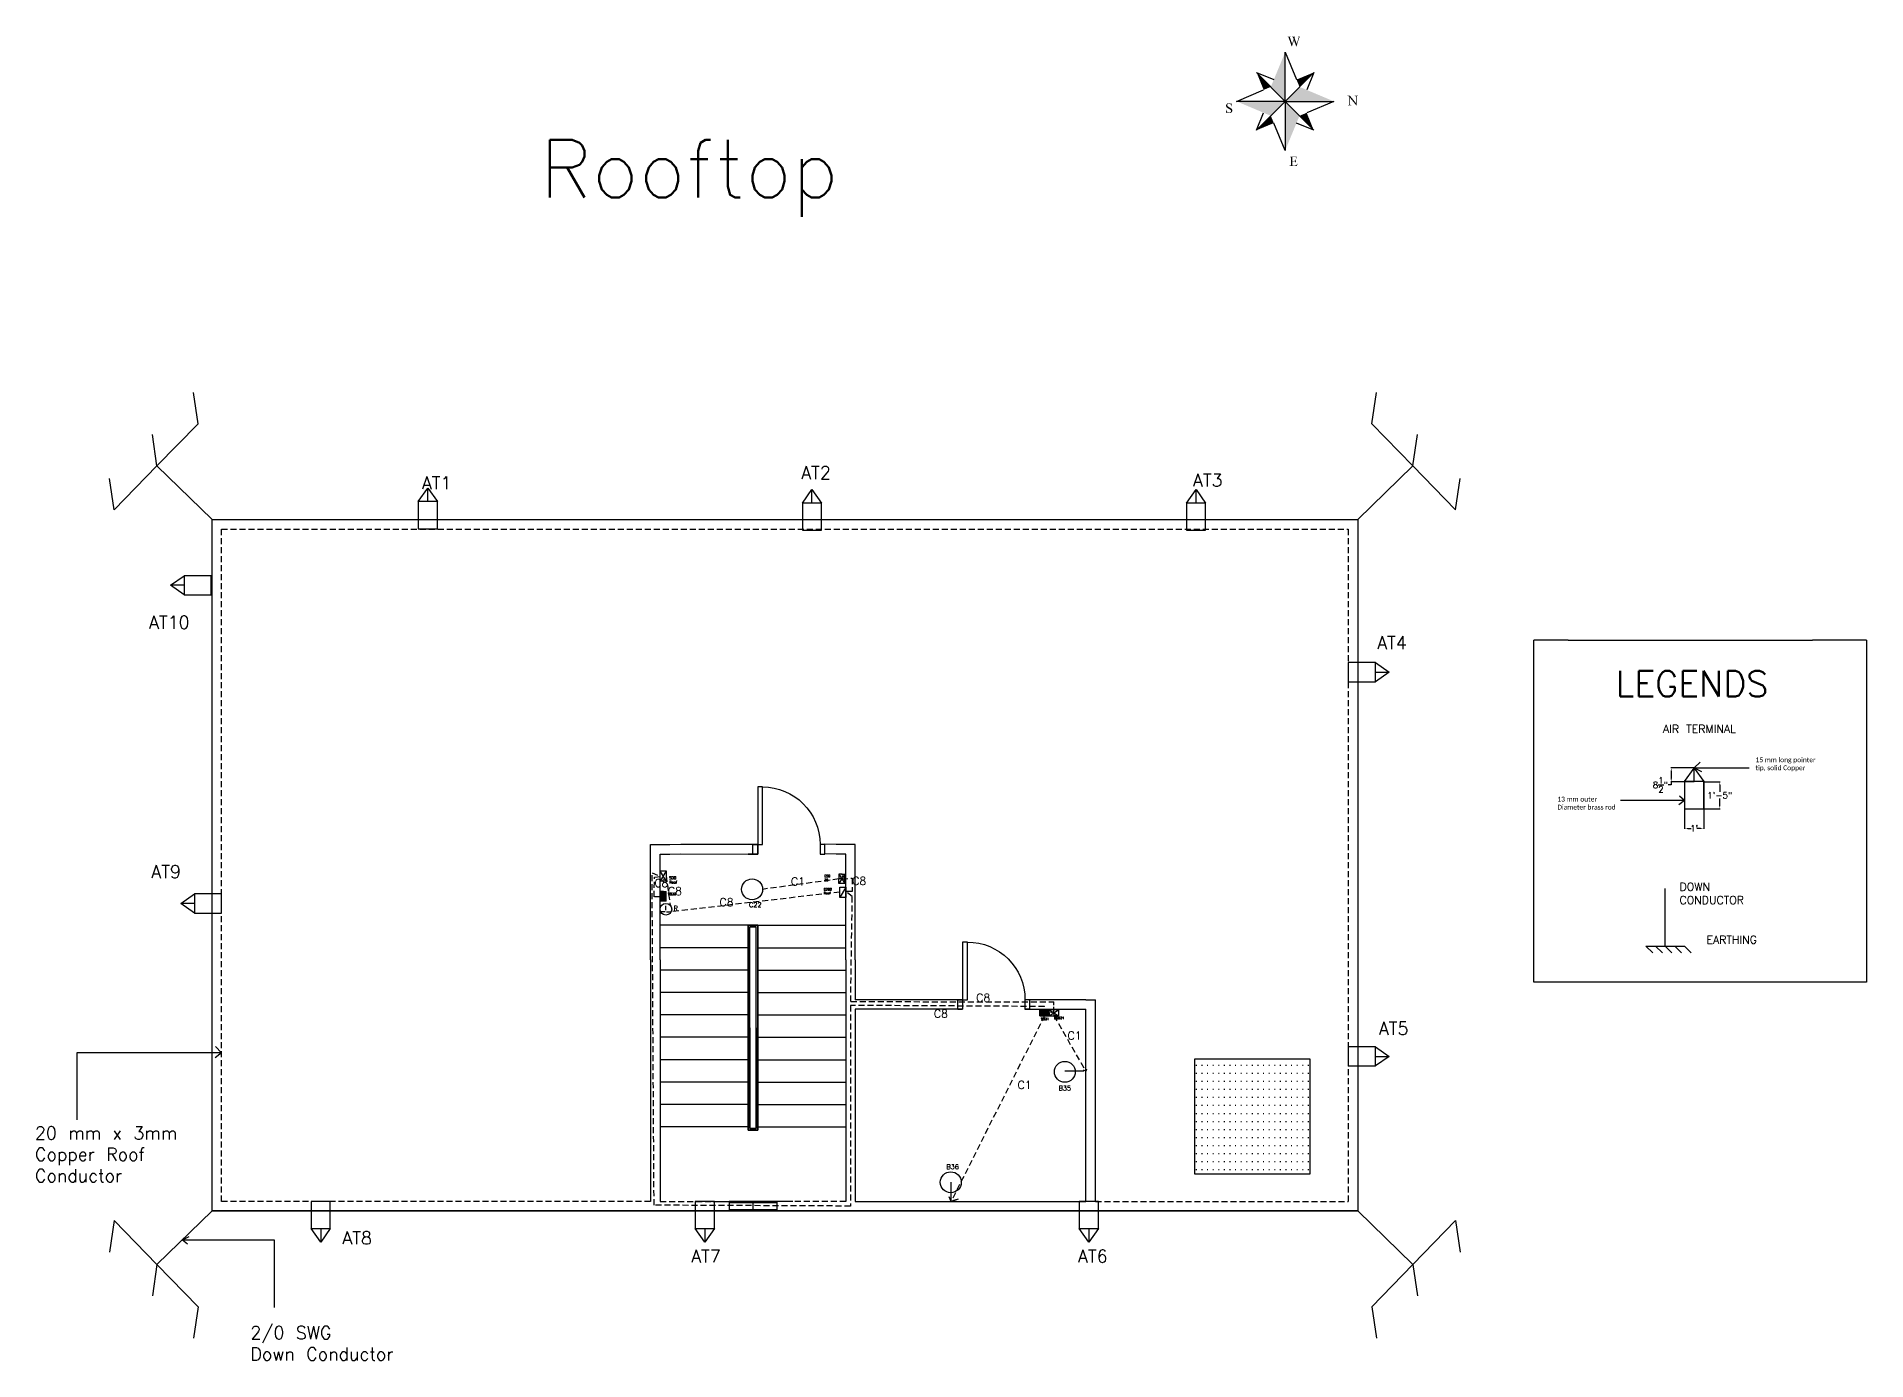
# Model space of a CAD drawing. Header units: inches. Extents: x -267 to 2407, y -89 to 738.
# Drawn here: x 1264 to 2407, y -89 to 738 of the extents above; entities that cross this region are included whole.
import ezdxf

# ---------------------------------------------------------------- set-up
doc = ezdxf.new("R2010")
doc.units = ezdxf.units.IN
doc.header["$LTSCALE"] = 15
doc.header["$MEASUREMENT"] = 0
doc.linetypes.add('HIDDEN', pattern=[0.375, 0.25, -0.125])
for name, color, linetype in [('Balcony', 8, 'Continuous'), ('block', 130, 'Continuous'), ('Ceco.NET 28', 7, 'Continuous'), ('Conduit', 5, 'HIDDEN'), ('conduit text', 5, 'HIDDEN'), ('door', 6, 'Continuous'), ('Emergency text', 30, 'Continuous'), ('Emergency-Conduit', 1, 'HIDDEN'), ('Fixture Texts', 251, 'Continuous'), ('Fixtures', 252, 'Continuous'), ('stairs', 7, 'Continuous'), ('Window', 20, 'Continuous')]:
    doc.layers.add(name, color=color, linetype=linetype)
doc.layers.get('block').off()
doc.styles.get("Standard").update_dxf_attribs({"font": 'txt.shx', "bigfont": '@extfont2.shx'})
doc.dimstyles.get("Standard").update_dxf_attribs({"dimtxt": 4, "dimasz": 2, "dimexe": 0.18, "dimexo": 0.0625, "dimgap": 0.09, "dimtad": 0, "dimtih": 1, "dimtoh": 1, "dimzin": 0, "dimdsep": 46, "dimlunit": 4, "dimtxsty": 'Standard', "dimcen": 0.09, "dimadec": 0, "dimazin": 0, "dimtfac": 1, "dimtofl": 0, "dimtmove": 0, "dimatfit": 3, "dimfxl": 1, "dimtolj": 1, "dimtzin": 0, "dimarcsym": 0})

# ---------------------------------------------------------------- blocks, each defined once
blk = doc.blocks.new('window4')
at = {"layer": 'Window'}
for p, q in [((-3, 30), (-3, 0)), ((3, 30), (-3, 30)), ((-2, 30), (-2, 0)), ((2, 0), (2, 30)), ((3, 0), (3, 30)), ((-2, 15), (2, 15)), ((-3, 0), (3, 0))]:
    blk.add_line(p, q, dxfattribs=at)
blk = doc.blocks.new('door 1')
at = {"layer": 'door'}
for p, q in [((36, 6), (36, 42)), ((36, 42), (39, 42)), ((39, 42), (39, 0)), ((-3, 0), (-3, 6)), ((-3, 6), (0, 6)), ((0, 0), (-3, 0)), ((0, 6), (0, 0)), ((42, 6), (36, 6)), ((39, 0), (42, 0)), ((42, 0), (42, 6))]:
    blk.add_line(p, q, dxfattribs=at)
blk.add_arc((36, 6), 36, 90, 180, dxfattribs=at)
blk = doc.blocks.new('Energy Bulb')
blk.add_line((-11.9, 0), (0, 0))
blk.add_circle((0, 0.3), 6.54)
blk = doc.blocks.new('SDB')
h = blk.add_hatch()
h.set_pattern_fill('ANSI31', color=256, scale=9, style=0)
h.set_pattern_definition([(45, (175.4593, -47.7805), (-0.795495, 0.795495), [])])
h.paths.add_polyline_path([(0, 0), (26, 0), (26, 8), (26, 15.9), (13, 15.9), (0, 15.9), (0, 7.9)])
for p, q in [((0, 7.9), (0, 15.9)), ((0, 15.9), (13, 15.9)), ((0, 0), (0, 7.9)), ((0, 0), (26, 0)), ((26, 15.9), (13, 15.9)), ((26, 8), (26, 15.9)), ((26, 8), (26, 0))]:
    blk.add_line(p, q)
for p in [(20.5, 5.7), (26, 8), (26, 8), (26, 8)]:
    blk.add_point(p)
blk = doc.blocks.new('DB')
for p, q in [((0, 7), (12, 7)), ((0, 0), (0, 7)), ((0, 7), (12, 0)), ((12, 7), (0, 0)), ((12, 0), (0, 0)), ((12, 7), (12, 0))]:
    blk.add_line(p, q)
blk = doc.blocks.new('ESB')
for p, q in [((0, 2.9), (-1.8, 2.9)), ((-1.8, 2.9), (-1.8, 0)), ((0, 2.9), (1.8, 2.9)), ((1.8, -2.9), (1.8, 2.9)), ((-1.8, -2.9), (-1.8, 0)), ((0, -2.9), (-1.8, -2.9)), ((1.8, -2.9), (0, -2.9))]:
    blk.add_line(p, q)
for p in [(0, 2.9), (0, 2.9), (0, 2.9), (0.5, 1.7)]:
    blk.add_point(p)
at = {"layer": 'Fixtures'}
for p, q in [((-1.8, 2.9), (1.8, -2.9)), ((1.8, 2.9), (-1.8, -2.9)), ((0, 0), (-1.8, 0)), ((0, 0), (1.8, 0))]:
    blk.add_line(p, q, dxfattribs=at)
blk = doc.blocks.new('ESDB.Updated')
for p, q in [((0, -13), (0, 0)), ((0, 0), (7.6, 0)), ((7.6, 0), (0, -13)), ((7.6, 0), (7.6, -13)), ((7.6, -13), (0, -13))]:
    blk.add_line(p, q)
blk = doc.blocks.new('air terminal')
at = {"layer": 'Fixtures'}
for p, q in [((-6, 17), (0, 25.5)), ((0, 17), (0, 25.5)), ((0, 25.5), (0, 25.5)), ((0, 25.5), (6, 17)), ((-6, 17), (-6, 0)), ((6, 17), (-6, 17)), ((6, 0), (6, 17)), ((-6, 0), (6, 0))]:
    blk.add_line(p, q, dxfattribs=at)
blk = doc.blocks.new('RISER')
at = {"layer": 'Fixtures'}
for p, q in [((0, 0), (0, 11)), ((-1.9, -4), (-11.5, -4)), ((1.6, -4), (11.7, -4))]:
    blk.add_line(p, q, dxfattribs=at)
blk.add_circle((0.2, 2.4), 14.5, dxfattribs=at)
blk = doc.blocks.new('*D47')
at = {"color": 0, "lineweight": -2}
for p, q in [((2305.3, 272.2), (2315.5, 272.2)), ((2315.3, 270.2), (2315.3, 265.8)), ((2305.3, 255.2), (2315.5, 255.2)), ((2315.3, 257.2), (2315.3, 261.7))]:
    blk.add_line(p, q, dxfattribs=at)
at = {"color": 0}
for points in [[(2315, 270.2), (2315.6, 270.2), (2315.3, 272.2)], [(2315, 257.2), (2315.6, 257.2), (2315.3, 255.2)]]:
    blk.add_solid(points, dxfattribs=at)
at = {"layer": 'Defpoints', "color": 0}
for p in [(2305.3, 272.2), (2305.3, 255.2), (2315.3, 255.2)]:
    blk.add_point(p, dxfattribs=at)
at = {"color": 0, "insert": (2315.3, 263.7), "char_height": 4, "attachment_point": 5}
blk.add_mtext('\\A1;1\'-5"', dxfattribs=at)
blk = doc.blocks.new('*D48')
at = {"color": 0, "lineweight": -2}
for p, q in [((2299.2, 280.8), (2284.8, 280.8)), ((2285, 278.8), (2285, 274.2)), ((2285, 270.2), (2283, 270.2)), ((2299.2, 272.2), (2284.8, 272.2)), ((2285, 272.2), (2285, 270.2))]:
    blk.add_line(p, q, dxfattribs=at)
at = {"color": 0}
for points in [[(2284.6, 278.8), (2285.3, 278.8), (2285, 280.8)], [(2284.6, 274.2), (2285.3, 274.2), (2285, 272.2)]]:
    blk.add_solid(points, dxfattribs=at)
at = {"layer": 'Defpoints', "color": 0}
for p in [(2299.3, 280.8), (2285, 272.2), (2299.3, 272.2)]:
    blk.add_point(p, dxfattribs=at)
at = {"color": 0, "insert": (2278.2, 270.2), "char_height": 4, "attachment_point": 5}
blk.add_mtext('\\A1;8{\\H1.000000x;\\S1/2;}"', dxfattribs=at)
blk = doc.blocks.new('*D49')
at = {"color": 0, "lineweight": -2}
for p, q in [((2293.3, 255.2), (2293.3, 242.8)), ((2305.3, 255.2), (2305.3, 242.8)), ((2295.3, 243), (2297.5, 243)), ((2303.3, 243), (2301, 243))]:
    blk.add_line(p, q, dxfattribs=at)
at = {"color": 0}
for points in [[(2295.3, 243.3), (2295.3, 242.7), (2293.3, 243)], [(2303.3, 243.3), (2303.3, 242.7), (2305.3, 243)]]:
    blk.add_solid(points, dxfattribs=at)
at = {"layer": 'Defpoints', "color": 0}
for p in [(2293.3, 255.2), (2305.3, 255.2), (2305.3, 243)]:
    blk.add_point(p, dxfattribs=at)
at = {"color": 0, "insert": (2299.3, 243), "char_height": 4, "attachment_point": 5}
blk.add_mtext("\\A1;1'", dxfattribs=at)

msp = doc.modelspace()

# ---------------------------------------------------------------- hatches: boundary and pattern name
h = msp.add_hatch()
h.set_pattern_fill('ACAD_ISO07W100')
h.set_pattern_definition([(0, (0, 0), (0, 5), [0.5, -3])])
h.paths.add_polyline_path([(2059.252, 99.051), (1987.252, 99.051), (1987.252, 27.051), (2059.252, 27.051)])

# ---------------------------------------------------------------- linework, layer by layer
for p, q in [((1373.194, 4.007), (1373.194, 436.007)), ((1373.194, 436.007), (2089.194, 436.007)), ((2089.194, 436.007), (2089.194, 4.007)), ((2199.169, 146.988), (2199.169, 360.615)), ((2220.548, 360.615), (2199.169, 360.615)), ((2220.548, 360.615), (2373.331, 360.615)), ((2406.925, 360.615), (2373.331, 360.615)), ((2406.925, 360.615), (2406.925, 146.988)), ((2305.286, 272.241), (2305.286, 255.241)), ((1647.148, 227.011), (1647.148, 233.011)), ((1647.148, 233.011), (1653.148, 233.011)), ((1653.148, 233.011), (1659.148, 233.011)), ((1659.148, 233.011), (1666.161, 233.101)), ((1763.148, 233.011), (1756.135, 233.101)), ((1769.148, 233.011), (1763.148, 233.011)), ((1775.148, 233.011), (1769.148, 233.011)), ((1775.148, 227.011), (1775.148, 233.011)), ((1647.148, 167.011), (1647.148, 227.011)), ((1653.148, 167.011), (1653.148, 227.011)), ((1653.148, 227.011), (1659.148, 227.011)), ((1659.148, 227.011), (1666.148, 227.101)), ((1708.148, 227.011), (1714.148, 227.011)), ((1714.148, 227.011), (1708.148, 227.011)), ((1763.148, 227.011), (1756.148, 227.101)), ((1769.148, 227.011), (1763.148, 227.011)), ((1769.148, 167.011), (1769.148, 227.011)), ((1775.148, 167.011), (1775.148, 227.011)), ((2281.179, 169.505), (2281.179, 205.505)), ((1708.148, 182.509), (1653.148, 182.509)), ((1708.148, 182.509), (1708.148, 54.511)), ((1708.148, 118.511), (1708.148, 182.509)), ((1708.148, 182.509), (1714.148, 182.509)), ((1708.148, 182.509), (1708.148, 54.511)), ((1714.148, 182.509), (1708.148, 182.509)), ((1708.148, 54.511), (1708.148, 182.509)), ((1709.148, 181.509), (1713.148, 181.509)), ((1709.148, 118.511), (1709.148, 181.509)), ((1713.148, 181.509), (1709.148, 181.509)), ((1709.148, 55.511), (1709.148, 181.509)), ((1713.148, 55.511), (1713.148, 181.509)), ((1713.148, 118.511), (1713.148, 181.509)), ((1714.148, 182.509), (1714.148, 54.511)), ((1714.148, 54.511), (1714.148, 182.509)), ((1714.148, 182.509), (1714.148, 54.511)), ((1714.148, 118.511), (1714.148, 182.509)), ((1714.148, 182.509), (1769.148, 182.509)), ((1647.148, 161.011), (1647.148, 10.007)), ((1708.148, 168.509), (1653.148, 168.509)), ((1653.148, 161.011), (1653.148, 167.011)), ((1653.148, 161.011), (1653.148, 10.011)), ((1714.148, 168.509), (1769.148, 168.509)), ((1769.148, 161.011), (1769.148, 167.011)), ((1769.148, 161.011), (1769.148, 10.011)), ((1775.148, 161.011), (1775.148, 136.011)), ((2269.179, 169.505), (2293.179, 169.505)), ((2269.179, 169.505), (2273.444, 165.286)), ((2275.179, 169.505), (2279.444, 165.286)), ((2275.179, 169.505), (2279.444, 165.286)), ((2281.179, 169.505), (2285.444, 165.286)), ((2287.179, 169.505), (2291.444, 165.286)), ((2293.179, 169.505), (2297.444, 165.286)), ((1708.148, 154.509), (1653.148, 154.509)), ((1714.148, 154.509), (1769.148, 154.509)), ((1708.148, 140.509), (1653.148, 140.509)), ((1714.148, 140.509), (1769.148, 140.509)), ((2373.331, 146.988), (2199.169, 146.988)), ((2406.925, 146.988), (2373.331, 146.988)), ((1708.148, 126.509), (1653.148, 126.509)), ((1714.148, 126.509), (1769.148, 126.509)), ((1842.171, 136.011), (1775.148, 136.011)), ((1839.171, 130.011), (1775.148, 130.011)), ((1775.148, 130.011), (1775.148, 10.011)), ((1839.171, 130.013), (1839.171, 130.011)), ((1839.171, 130.011), (1842.171, 130.011)), ((1919.148, 136.011), (1881.171, 136.011)), ((1884.171, 130.013), (1881.171, 130.013)), ((1884.171, 130.013), (1884.171, 130.013)), ((1884.171, 130.013), (1919.148, 130.011)), ((1919.148, 136.011), (1925.148, 136.011)), ((1919.148, 10.011), (1919.148, 130.011)), ((1925.148, 130.011), (1925.148, 136.011)), ((1925.148, 10.011), (1925.148, 130.011)), ((1708.148, 118.511), (1708.148, 54.511)), ((1709.148, 118.511), (1709.148, 55.511)), ((1713.148, 118.511), (1713.148, 55.511)), ((1714.148, 118.511), (1714.148, 54.511)), ((1708.148, 112.509), (1653.148, 112.509)), ((1714.148, 112.509), (1769.148, 112.509)), ((1708.148, 98.509), (1653.148, 98.509)), ((1714.148, 98.509), (1769.148, 98.509)), ((1987.252, 99.051), (2059.252, 99.051)), ((1987.252, 27.051), (1987.252, 99.051)), ((2059.252, 99.051), (2059.252, 27.051)), ((1708.148, 84.509), (1653.148, 84.509)), ((1714.148, 84.509), (1769.148, 84.509)), ((1708.148, 70.509), (1653.148, 70.509)), ((1714.148, 70.509), (1769.148, 70.509)), ((1708.148, 56.509), (1653.148, 56.509)), ((1708.148, 54.511), (1714.148, 54.511)), ((1714.148, 54.511), (1708.148, 54.511)), ((1709.148, 55.511), (1713.148, 55.511)), ((1713.148, 55.511), (1709.148, 55.511)), ((1714.148, 56.509), (1769.148, 56.509)), ((2059.252, 27.051), (1987.252, 27.051)), ((2089.194, 4.007), (1373.194, 4.007)), ((1373.194, 4.007), (2089.194, 4.007)), ((1647.148, 4.011), (1686.148, 4.011)), ((1686.148, 10.011), (1716.148, 10.011)), ((1686.148, 4.011), (1716.148, 4.011)), ((1736.148, 10.011), (1706.148, 10.011)), ((1736.148, 4.011), (1706.148, 4.011)), ((1775.148, 4.011), (1736.148, 4.011)), ((1775.148, 10.011), (1919.148, 10.011))]:
    msp.add_line(p, q)
at = {"linetype": 'HIDDEN'}
for p, q in [((1379.194, 10.007), (1379.194, 430.007)), ((1379.194, 430.007), (2083.194, 430.007)), ((2083.194, 430.007), (2083.194, 10.011)), ((1647.148, 10.007), (1379.194, 10.007)), ((1653.148, 10.011), (1686.148, 10.011)), ((1769.148, 10.011), (1736.148, 10.011)), ((1775.148, 10.011), (1919.148, 10.011)), ((1925.148, 10.011), (2083.194, 10.011))]:
    msp.add_line(p, q, dxfattribs=at)
at = {"layer": 'Balcony'}
for p, q in [((1647.148, 4.011), (1647.148, 4.007)), ((1775.148, 4.011), (1775.148, 4.007))]:
    msp.add_line(p, q, dxfattribs=at)
at = {"layer": 'Ceco.NET 28', "color": 0}
for p, q in [((2043.74, 728.017), (2050.813, 710.917)), ((2043.74, 697.327), (2043.74, 728.017)), ((2025.832, 715.411), (2036.667, 710.917)), ((2043.74, 697.327), (2025.832, 715.411)), ((2043.74, 697.327), (2061.648, 715.411)), ((2061.648, 715.411), (2057.197, 704.469)), ((2013.349, 697.327), (2030.282, 704.469)), ((2043.74, 697.327), (2013.349, 697.327)), ((2043.74, 697.327), (2025.832, 679.243)), ((2025.832, 679.243), (2030.282, 690.184)), ((2043.74, 697.327), (2061.648, 679.243)), ((2043.74, 697.327), (2043.74, 666.637)), ((2043.74, 697.327), (2074.13, 697.327)), ((2074.13, 697.327), (2057.197, 690.184)), ((2043.74, 666.637), (2036.667, 683.737)), ((2061.648, 679.243), (2050.813, 683.737))]:
    msp.add_line(p, q, dxfattribs=at)
for points in [[(2047.354, 737.647), (2047.354, 737.776), (2045.162, 737.776)], [(2045.162, 737.776), (2047.252, 737.647), (2047.354, 737.647)], [(2045.162, 737.776), (2045.162, 737.647), (2047.252, 737.647)], [(2045.162, 737.647), (2045.394, 737.628), (2047.047, 737.624)], [(2047.252, 737.647), (2045.162, 737.647), (2047.047, 737.624)], [(2045.394, 737.628), (2045.571, 737.565), (2047.047, 737.624)], [(2047.047, 737.624), (2045.571, 737.565), (2046.894, 737.542)], [(2045.571, 737.565), (2045.709, 737.464), (2046.894, 737.542)], [(2046.894, 737.542), (2045.709, 737.464), (2046.803, 737.429)], [(2045.709, 737.464), (2045.811, 737.32), (2046.803, 737.429)], [(2046.803, 737.429), (2045.811, 737.32), (2046.772, 737.292)], [(2045.811, 737.32), (2046.063, 736.665), (2046.772, 737.292)], [(2046.772, 737.292), (2046.063, 736.665), (2046.819, 737.039)], [(2046.819, 737.039), (2046.063, 736.665), (2046.965, 736.587)], [(2046.063, 736.665), (2047.768, 731.756), (2046.965, 736.587)], [(2046.965, 736.587), (2047.768, 731.756), (2048.114, 733.277)], [(2048.114, 733.277), (2047.768, 731.756), (2048.024, 731.756)], [(2050.229, 737.647), (2050.229, 737.776), (2047.914, 737.776)], [(2047.914, 737.776), (2050.071, 737.647), (2050.229, 737.647)], [(2047.914, 737.776), (2047.914, 737.647), (2050.071, 737.647)], [(2047.914, 737.647), (2048.177, 737.62), (2049.858, 737.62)], [(2050.071, 737.647), (2047.914, 737.647), (2049.858, 737.62)], [(2049.264, 735.507), (2048.114, 733.277), (2048.024, 731.756)], [(2049.051, 736.092), (2048.114, 733.277), (2049.264, 735.507)], [(2048.177, 737.62), (2048.394, 737.507), (2049.709, 737.542)], [(2049.858, 737.62), (2048.177, 737.62), (2049.709, 737.542)], [(2049.709, 737.542), (2048.394, 737.507), (2049.626, 737.413)], [(2048.394, 737.507), (2048.536, 737.363), (2049.626, 737.413)], [(2049.626, 737.413), (2048.536, 737.363), (2049.595, 737.253)], [(2048.536, 737.363), (2048.744, 736.969), (2049.595, 737.253)], [(2049.595, 737.253), (2048.744, 736.969), (2049.646, 736.938)], [(2048.744, 736.969), (2048.882, 736.563), (2049.646, 736.938)], [(2049.646, 736.938), (2048.882, 736.563), (2049.792, 736.458)], [(2048.882, 736.563), (2049.051, 736.092), (2049.792, 736.458)], [(2049.792, 736.458), (2049.051, 736.092), (2049.264, 735.507)], [(2049.792, 736.458), (2049.264, 735.507), (2050.937, 733.253)], [(2049.264, 735.507), (2050.599, 731.756), (2050.937, 733.253)], [(2050.937, 733.253), (2050.599, 731.756), (2050.835, 731.756)], [(2052.351, 736.528), (2051.981, 736.524), (2050.835, 731.756)], [(2051.981, 736.524), (2050.937, 733.253), (2050.835, 731.756)], [(2053.28, 737.647), (2053.28, 737.776), (2051.516, 737.776)], [(2051.516, 737.776), (2051.516, 737.647), (2053.28, 737.647)], [(2051.516, 737.647), (2051.756, 737.632), (2053.071, 737.628)], [(2053.28, 737.647), (2051.516, 737.647), (2053.071, 737.628)], [(2051.756, 737.632), (2051.949, 737.589), (2053.071, 737.628)], [(2053.071, 737.628), (2051.949, 737.589), (2052.902, 737.565)], [(2051.949, 737.589), (2052.04, 737.538), (2052.902, 737.565)], [(2052.126, 736.984), (2051.981, 736.524), (2052.351, 736.528)], [(2052.902, 737.565), (2052.04, 737.538), (2052.76, 737.444)], [(2052.04, 737.538), (2052.11, 737.464), (2052.76, 737.444)], [(2052.11, 737.464), (2052.158, 737.374), (2052.76, 737.444)], [(2052.173, 737.277), (2052.126, 736.984), (2052.626, 737.257)], [(2052.626, 737.257), (2052.126, 736.984), (2052.512, 736.996)], [(2052.512, 736.996), (2052.126, 736.984), (2052.351, 736.528)], [(2052.76, 737.444), (2052.158, 737.374), (2052.626, 737.257)], [(2052.158, 737.374), (2052.173, 737.277), (2052.626, 737.257)], [(2043.74, 697.327), (2043.74, 728.017), (2034.786, 706.369), (2043.74, 728.017)], [(2034.786, 706.369), (2025.832, 715.411), (2030.282, 704.469), (2025.832, 715.411)], [(2061.648, 715.411), (2052.694, 706.369), (2061.648, 715.411), (2050.813, 710.917)], [(2043.74, 697.327), (2074.13, 697.327), (2052.694, 706.369), (2074.13, 697.327)], [(2082.677, 700.621), (2084.268, 700.793), (2082.677, 700.793)], [(2084.268, 700.793), (2082.677, 700.621), (2082.906, 700.614)], [(2084.268, 700.793), (2082.906, 700.614), (2083.063, 700.582)], [(2084.268, 700.793), (2083.063, 700.582), (2083.292, 700.501)], [(2084.268, 700.793), (2083.292, 700.501), (2083.457, 700.407)], [(2084.268, 700.793), (2083.457, 700.407), (2083.622, 700.263)], [(2084.268, 700.793), (2083.622, 700.263), (2083.851, 700.021)], [(2084.268, 700.793), (2083.851, 700.021), (2084.24, 699.549)], [(2083.851, 700.021), (2083.851, 695.935), (2084.24, 699.549)], [(2084.24, 699.549), (2083.851, 695.935), (2084.24, 695.935)], [(2084.268, 700.793), (2084.24, 699.549), (2087.933, 696.278)], [(2084.24, 699.549), (2088.162, 694.808), (2087.933, 696.278)], [(2089.193, 700.664), (2089.193, 700.793), (2087.063, 700.793)], [(2087.063, 700.793), (2088.977, 700.664), (2089.193, 700.664)], [(2087.063, 700.793), (2087.063, 700.664), (2088.977, 700.664)], [(2088.977, 700.664), (2087.063, 700.664), (2087.276, 700.664)], [(2087.276, 700.664), (2087.445, 700.653), (2088.796, 700.649)], [(2088.977, 700.664), (2087.276, 700.664), (2088.796, 700.649)], [(2087.445, 700.653), (2087.591, 700.617), (2088.796, 700.649)], [(2088.796, 700.649), (2087.591, 700.617), (2088.642, 700.606)], [(2087.591, 700.617), (2087.709, 700.559), (2088.642, 700.606)], [(2088.642, 700.606), (2087.709, 700.559), (2088.52, 700.532)], [(2087.709, 700.559), (2087.807, 700.473), (2088.52, 700.532)], [(2088.52, 700.532), (2087.807, 700.473), (2088.422, 700.426)], [(2087.807, 700.473), (2087.862, 700.376), (2088.422, 700.426)], [(2088.422, 700.426), (2087.862, 700.376), (2088.347, 700.189)], [(2087.862, 700.376), (2087.902, 700.224), (2088.347, 700.189)], [(2087.902, 700.224), (2087.925, 700.021), (2088.347, 700.189)], [(2088.347, 700.189), (2087.925, 700.021), (2088.323, 699.764)], [(2087.925, 700.021), (2087.933, 699.764), (2088.323, 699.764)], [(2087.933, 699.764), (2087.933, 696.278), (2088.323, 694.808)], [(2088.323, 699.764), (2087.933, 699.764), (2088.323, 694.808)], [(2006.834, 694.889), (2006.807, 694.577), (2007.512, 694.772)], [(2007.512, 694.772), (2006.807, 694.577), (2007.547, 694.648)], [(2007.547, 694.648), (2006.807, 694.577), (2007.602, 694.527)], [(2006.807, 694.577), (2006.846, 694.223), (2007.602, 694.527)], [(2006.925, 695.182), (2006.834, 694.889), (2007.519, 695.08)], [(2007.519, 695.08), (2006.834, 694.889), (2007.5, 694.905)], [(2007.5, 694.905), (2006.834, 694.889), (2007.512, 694.772)], [(2007.602, 694.527), (2006.846, 694.223), (2007.681, 694.414)], [(2007.681, 694.414), (2006.846, 694.223), (2007.858, 694.234)], [(2007.858, 694.234), (2006.846, 694.223), (2008.126, 694.032)], [(2006.846, 694.223), (2006.964, 693.895), (2008.126, 694.032)], [(2007.11, 691.462), (2006.98, 692.032), (2006.85, 692.032)], [(2006.85, 692.032), (2006.85, 690.012), (2007.11, 691.462)], [(2007.11, 691.462), (2006.85, 690.012), (2007.283, 691.061)], [(2007.283, 691.061), (2006.85, 690.012), (2007.389, 690.905)], [(2007.389, 690.905), (2006.85, 690.012), (2007.075, 690.289)], [(2007.075, 690.289), (2006.85, 690.012), (2007.019, 690.184)], [(2007.019, 690.184), (2006.85, 690.012), (2006.98, 690.012)], [(2007.078, 695.447), (2006.925, 695.182), (2007.665, 695.396)], [(2007.665, 695.396), (2006.925, 695.182), (2007.575, 695.24)], [(2007.575, 695.24), (2006.925, 695.182), (2007.519, 695.08)], [(2008.126, 694.032), (2006.964, 693.895), (2008.484, 693.798)], [(2006.964, 693.895), (2007.161, 693.599), (2008.484, 693.798)], [(2007.389, 690.905), (2007.075, 690.289), (2007.523, 690.764)], [(2007.523, 690.764), (2007.075, 690.289), (2007.149, 690.339)], [(2007.291, 695.692), (2007.078, 695.447), (2007.949, 695.661)], [(2007.949, 695.661), (2007.078, 695.447), (2007.795, 695.536)], [(2007.795, 695.536), (2007.078, 695.447), (2007.665, 695.396)], [(2007.523, 690.764), (2007.149, 690.339), (2007.681, 690.64)], [(2007.681, 690.64), (2007.149, 690.339), (2007.862, 690.523)], [(2007.862, 690.523), (2007.149, 690.339), (2007.248, 690.355)], [(2008.484, 693.798), (2007.161, 693.599), (2008.933, 693.54)], [(2007.161, 693.599), (2007.433, 693.33), (2008.933, 693.54)], [(2007.862, 690.523), (2007.248, 690.355), (2008.063, 690.433)], [(2008.063, 690.433), (2007.248, 690.355), (2008.275, 690.363)], [(2008.275, 690.363), (2007.248, 690.355), (2008.492, 690.324)], [(2007.248, 690.355), (2007.441, 690.32), (2008.492, 690.324)], [(2007.547, 695.895), (2007.291, 695.692), (2008.319, 695.798)], [(2008.319, 695.798), (2007.291, 695.692), (2008.126, 695.747)], [(2008.126, 695.747), (2007.291, 695.692), (2007.949, 695.661)], [(2008.933, 693.54), (2007.433, 693.33), (2009.614, 693.147)], [(2007.433, 693.33), (2007.854, 693.033), (2009.614, 693.147)], [(2008.492, 690.324), (2007.441, 690.32), (2008.72, 690.312)], [(2007.441, 690.32), (2007.787, 690.215), (2008.72, 690.312)], [(2007.838, 696.043), (2007.547, 695.895), (2009.252, 696.028)], [(2009.252, 696.028), (2007.547, 695.895), (2009.512, 695.926)], [(2009.512, 695.926), (2007.547, 695.895), (2009.716, 695.844)], [(2007.547, 695.895), (2008.535, 695.817), (2009.716, 695.844)], [(2007.547, 695.895), (2008.319, 695.798), (2008.535, 695.817)], [(2008.72, 690.312), (2007.787, 690.215), (2009.909, 690.281)], [(2009.909, 690.281), (2007.787, 690.215), (2009.59, 690.133)], [(2007.787, 690.215), (2008.354, 690.051), (2009.59, 690.133)], [(2008.165, 696.129), (2007.838, 696.043), (2009, 696.102)], [(2009, 696.102), (2007.838, 696.043), (2009.252, 696.028)], [(2009.614, 693.147), (2007.854, 693.033), (2010.055, 692.858)], [(2007.854, 693.033), (2008.488, 692.659), (2010.055, 692.858)], [(2008.519, 696.16), (2008.165, 696.129), (2008.76, 696.145)], [(2008.76, 696.145), (2008.165, 696.129), (2009, 696.102)], [(2009.59, 690.133), (2008.354, 690.051), (2009.232, 690.039)], [(2008.354, 690.051), (2008.838, 690.012), (2009.232, 690.039)], [(2010.055, 692.858), (2008.488, 692.659), (2010.334, 692.605)], [(2008.488, 692.659), (2009.09, 692.32), (2010.334, 692.605)], [(2009.716, 695.844), (2008.535, 695.817), (2009.85, 695.817)], [(2009.85, 695.817), (2008.535, 695.817), (2008.732, 695.802)], [(2008.976, 690.328), (2008.72, 690.312), (2009.909, 690.281)], [(2009.85, 695.817), (2008.732, 695.802), (2008.925, 695.766)], [(2009.85, 695.817), (2008.925, 695.766), (2009.114, 695.7)], [(2009.204, 690.382), (2008.976, 690.328), (2009.909, 690.281)], [(2010.334, 692.605), (2009.09, 692.32), (2010.543, 692.304)], [(2009.09, 692.32), (2009.401, 692.117), (2010.543, 692.304)], [(2009.85, 695.817), (2009.114, 695.7), (2009.299, 695.614)], [(2009.405, 690.472), (2009.204, 690.382), (2009.909, 690.281)], [(2009.85, 695.817), (2009.299, 695.614), (2009.476, 695.501)], [(2010.543, 692.304), (2009.401, 692.117), (2010.673, 691.977)], [(2009.401, 692.117), (2009.618, 691.922), (2010.673, 691.977)], [(2009.575, 690.597), (2009.405, 690.472), (2010.189, 690.492)], [(2010.189, 690.492), (2009.405, 690.472), (2009.909, 690.281)], [(2009.85, 695.817), (2009.476, 695.501), (2009.63, 695.373)], [(2010.417, 690.745), (2009.575, 690.597), (2010.189, 690.492)], [(2009.712, 690.745), (2009.575, 690.597), (2010.417, 690.745)], [(2010.673, 691.977), (2009.618, 691.922), (2010.712, 691.638)], [(2009.618, 691.922), (2009.771, 691.708), (2010.712, 691.638)], [(2009.85, 695.817), (2009.63, 695.373), (2009.76, 695.228)], [(2009.811, 690.909), (2009.712, 690.745), (2010.417, 690.745)], [(2009.85, 695.817), (2009.76, 695.228), (2009.87, 695.065)], [(2009.771, 691.708), (2009.858, 691.49), (2010.712, 691.638)], [(2009.87, 691.084), (2009.811, 690.909), (2010.582, 691.018)], [(2010.582, 691.018), (2009.811, 690.909), (2010.417, 690.745)], [(2009.953, 695.833), (2009.85, 695.817), (2010.279, 694.137)], [(2009.85, 695.817), (2009.87, 695.065), (2009.964, 694.878)], [(2009.85, 695.817), (2009.964, 694.878), (2010.279, 694.137)], [(2010.712, 691.638), (2009.858, 691.49), (2010.681, 691.314)], [(2009.858, 691.49), (2009.89, 691.271), (2010.681, 691.314)], [(2009.89, 691.271), (2009.87, 691.084), (2010.582, 691.018)], [(2010.681, 691.314), (2009.89, 691.271), (2010.582, 691.018)], [(2010.035, 695.883), (2009.953, 695.833), (2010.279, 694.137)], [(2009.964, 694.878), (2010.043, 694.659), (2010.279, 694.137)], [(2010.098, 695.985), (2010.035, 695.883), (2010.279, 694.137)], [(2010.043, 694.659), (2010.102, 694.414), (2010.279, 694.137)], [(2010.098, 695.985), (2010.279, 696.16), (2010.149, 696.16)], [(2010.279, 696.16), (2010.098, 695.985), (2010.279, 694.137)], [(2010.102, 694.414), (2010.149, 694.137), (2010.279, 694.137)], [(2043.74, 697.327), (2013.349, 697.327), (2034.786, 688.285), (2013.349, 697.327)], [(2034.786, 688.285), (2025.832, 679.243), (2036.667, 683.737), (2025.832, 679.243)], [(2052.694, 688.285), (2043.74, 666.637), (2043.74, 697.327), (2043.74, 666.637)], [(2057.197, 690.184), (2061.648, 679.243), (2052.694, 688.285), (2061.648, 679.243)], [(2082.981, 695.031), (2082.981, 694.902), (2085.11, 694.902)], [(2085.11, 694.902), (2083.193, 695.031), (2082.981, 695.031)], [(2083.378, 695.046), (2083.193, 695.031), (2084.725, 695.042)], [(2084.725, 695.042), (2083.193, 695.031), (2084.894, 695.031)], [(2085.11, 695.031), (2083.193, 695.031), (2085.11, 694.902)], [(2083.193, 695.031), (2085.11, 695.031), (2084.894, 695.031)], [(2083.532, 695.093), (2083.378, 695.046), (2084.583, 695.081)], [(2084.583, 695.081), (2083.378, 695.046), (2084.725, 695.042)], [(2083.654, 695.163), (2083.532, 695.093), (2084.461, 695.14)], [(2084.461, 695.14), (2083.532, 695.093), (2084.583, 695.081)], [(2083.752, 695.268), (2083.654, 695.163), (2084.362, 695.222)], [(2084.362, 695.222), (2083.654, 695.163), (2084.461, 695.14)], [(2083.827, 695.51), (2083.752, 695.268), (2084.272, 695.471)], [(2084.272, 695.471), (2083.752, 695.268), (2084.311, 695.319)], [(2084.311, 695.319), (2083.752, 695.268), (2084.362, 695.222)], [(2083.851, 695.935), (2083.827, 695.51), (2084.248, 695.678)], [(2084.248, 695.678), (2083.827, 695.51), (2084.272, 695.471)], [(2084.24, 695.935), (2083.851, 695.935), (2084.248, 695.678)], [(2087.933, 696.278), (2088.162, 694.808), (2088.323, 694.808)], [(2046.436, 662.687), (2050.995, 662.816), (2046.436, 662.816)], [(2050.995, 662.816), (2046.436, 662.687), (2046.652, 662.687)], [(2046.436, 657.054), (2046.436, 656.925), (2051.007, 656.925)], [(2051.007, 656.925), (2046.652, 657.054), (2046.436, 657.054)], [(2050.995, 662.816), (2046.652, 662.687), (2050.101, 662.5)], [(2046.652, 662.687), (2046.826, 662.676), (2050.101, 662.5)], [(2046.861, 657.081), (2046.652, 657.054), (2051.007, 656.925)], [(2046.826, 662.676), (2046.975, 662.641), (2050.101, 662.5)], [(2047.058, 657.159), (2046.861, 657.081), (2051.007, 656.925)], [(2046.975, 662.641), (2047.093, 662.586), (2048.129, 662.516)], [(2046.975, 662.641), (2048.129, 662.516), (2049.731, 662.516)], [(2046.975, 662.641), (2049.731, 662.516), (2050.101, 662.5)], [(2047.18, 657.249), (2047.058, 657.159), (2048.412, 657.241)], [(2048.412, 657.241), (2047.058, 657.159), (2048.621, 657.225)], [(2048.621, 657.225), (2047.058, 657.159), (2051.007, 656.925)], [(2047.093, 662.586), (2047.188, 662.508), (2048.129, 662.516)], [(2047.255, 657.373), (2047.18, 657.249), (2048.211, 657.338)], [(2048.211, 657.338), (2047.18, 657.249), (2048.286, 657.276)], [(2048.286, 657.276), (2047.18, 657.249), (2048.412, 657.241)], [(2048.129, 662.516), (2047.188, 662.508), (2047.239, 662.411)], [(2048.129, 662.516), (2047.239, 662.411), (2048.129, 660.149)], [(2047.239, 662.411), (2047.274, 662.259), (2048.129, 660.149)], [(2047.29, 657.592), (2047.255, 657.373), (2048.137, 657.576)], [(2048.137, 657.576), (2047.255, 657.373), (2048.164, 657.412)], [(2048.164, 657.412), (2047.255, 657.373), (2048.211, 657.338)], [(2047.274, 662.259), (2047.298, 662.048), (2048.129, 660.149)], [(2047.306, 657.958), (2047.29, 657.592), (2048.129, 657.892)], [(2048.129, 657.892), (2047.29, 657.592), (2048.137, 657.576)], [(2047.298, 662.048), (2047.306, 661.787), (2048.129, 660.149)], [(2047.306, 661.787), (2047.306, 657.958), (2048.129, 660.149)], [(2048.129, 660.149), (2047.306, 657.958), (2048.129, 659.849)], [(2048.129, 659.849), (2047.306, 657.958), (2048.129, 657.892)], [(2048.129, 659.849), (2049.389, 660.149), (2048.129, 660.149)], [(2049.389, 660.149), (2048.129, 659.849), (2049.389, 659.849)], [(2051.007, 656.925), (2049.625, 657.225), (2048.621, 657.225)], [(2049.617, 660.161), (2049.389, 660.149), (2050.078, 659.662)], [(2049.389, 660.149), (2049.389, 659.849), (2049.708, 659.83)], [(2049.389, 660.149), (2049.708, 659.83), (2049.928, 659.763)], [(2049.389, 660.149), (2049.928, 659.763), (2050.078, 659.662)], [(2049.802, 660.188), (2049.617, 660.161), (2050.078, 659.662)], [(2050.058, 657.245), (2049.625, 657.225), (2051.007, 656.925)], [(2049.948, 660.235), (2049.802, 660.188), (2050.18, 659.529)], [(2049.802, 660.188), (2050.078, 659.662), (2050.18, 659.529)], [(2050.054, 660.305), (2049.948, 660.235), (2050.432, 658.991)], [(2049.948, 660.235), (2050.18, 659.529), (2050.432, 658.991)], [(2050.152, 660.422), (2050.054, 660.305), (2050.432, 658.991)], [(2050.353, 657.299), (2050.058, 657.245), (2051.007, 656.925)], [(2050.995, 662.816), (2050.101, 662.5), (2050.341, 662.45)], [(2050.227, 660.582), (2050.152, 660.422), (2050.432, 658.991)], [(2050.18, 659.529), (2050.239, 659.335), (2050.432, 658.991)], [(2050.275, 660.777), (2050.227, 660.582), (2050.432, 658.991)], [(2050.239, 659.335), (2050.302, 658.991), (2050.432, 658.991)], [(2050.275, 660.777), (2050.432, 661.011), (2050.302, 661.011)], [(2050.432, 661.011), (2050.275, 660.777), (2050.432, 658.991)], [(2050.995, 662.816), (2050.341, 662.45), (2050.53, 662.337)], [(2050.574, 657.409), (2050.353, 657.299), (2051.007, 656.925)], [(2050.995, 662.816), (2050.53, 662.337), (2050.664, 662.177)], [(2050.79, 657.584), (2050.574, 657.409), (2051.007, 656.925)], [(2050.995, 662.816), (2050.664, 662.177), (2051.038, 661.526)], [(2050.664, 662.177), (2050.771, 661.927), (2051.038, 661.526)], [(2050.771, 661.927), (2050.865, 661.526), (2051.038, 661.526)], [(2051.062, 657.935), (2050.79, 657.584), (2051.007, 656.925)], [(2051.519, 658.43), (2051.062, 657.935), (2051.007, 656.925)], [(2051.062, 657.935), (2051.519, 658.43), (2051.341, 658.43)]]:
    msp.add_solid(points, dxfattribs=at)
at = {"layer": 'Conduit'}
for p, q in [((1649.399, 7.598), (1648.14, 215.294)), ((1648.14, 215.294), (1653.148, 213.054)), ((1649.448, 200.229), (1649.647, 212.594)), ((1649.647, 212.594), (1655.042, 213.303)), ((1656.936, 213.303), (1659.511, 194.966)), ((1653.32, 200.276), (1649.448, 200.229)), ((1772.106, 132.444), (1772.079, 7.058)), ((1893.387, 131.748), (1772.106, 132.444)), ((1893.387, 125.991), (1835.08, 10.011)), ((1893.387, 125.991), (1893.387, 131.748)), ((1835.08, 10.011), (1833.753, 12.765)), ((1772.079, 7.058), (1649.399, 7.598)), ((1835.08, 10.011), (1839.469, 11.386)), ((1839.469, 11.386), (1835.08, 10.011))]:
    msp.add_line(p, q, dxfattribs=at)
at = {"layer": 'Emergency-Conduit'}
for p, q in [((1764.909, 211.487), (1717.182, 204.96)), ((1766.711, 211.487), (1773.247, 211.9)), ((1773.247, 211.9), (1773.247, 203.577)), ((1765.41, 203.238), (1660.08, 190.915)), ((1773.247, 203.577), (1769.148, 203.577)), ((1773.247, 200.425), (1769.197, 203.577)), ((1772.243, 134.835), (1773.247, 200.425)), ((1772.243, 134.835), (1899.239, 134.66)), ((1893.387, 125.991), (1893.387, 131.748)), ((1899.239, 132.619), (1899.239, 134.66)), ((1899.239, 127.807), (1899.239, 132.619)), ((1899.239, 126.004), (1919.148, 91.248)), ((1919.148, 91.248), (1917.652, 91.89)), ((1919.148, 91.248), (1919.653, 92.683)), ((1919.653, 92.683), (1919.148, 91.248))]:
    msp.add_line(p, q, dxfattribs=at)
at = {"layer": 'Fixture Texts'}
for p, q in [((2299.286, 280.779), (2302.976, 284.323)), ((2299.286, 280.779), (2333.615, 280.779)), ((2299.286, 280.779), (2303.851, 278.494)), ((2293.286, 260.408), (2290.233, 263.243)), ((2293.286, 260.408), (2253.32, 260.408)), ((2293.286, 260.408), (2289.657, 257.814)), ((1379.194, 102.859), (1375.34, 106.775)), ((1379.194, 102.859), (1288.795, 102.859)), ((1288.795, 102.859), (1288.795, 60.841)), ((1379.194, 102.859), (1375.22, 99.689)), ((1354.733, -13.957), (1358.842, -12)), ((1354.733, -13.957), (1412.012, -13.957)), ((1354.733, -13.957), (1357.805, -16.587)), ((1412.012, -13.957), (1412.012, -56.287))]:
    msp.add_line(p, q, dxfattribs=at)
at = {"layer": 'Fixtures'}
for p, q in [((1364.479, 495.88), (1361.574, 515.495)), ((2097.909, 495.88), (2100.814, 515.495)), ((1338.792, 469.481), (1364.479, 495.88)), ((2123.596, 469.481), (2097.909, 495.88)), ((1338.792, 469.481), (1335.887, 489.096)), ((2123.596, 469.481), (2126.501, 489.096)), ((1338.792, 469.481), (1312.123, 442.072)), ((1373.194, 436.007), (1338.792, 469.481)), ((1338.792, 469.481), (1338.792, 469.481)), ((2089.194, 436.007), (2123.596, 469.481)), ((2123.596, 469.481), (2123.596, 469.481)), ((2123.596, 469.481), (2150.265, 442.072)), ((1312.123, 442.072), (1309.218, 461.688)), ((2150.265, 442.072), (2153.17, 461.688)), ((1312.123, 442.072), (1312.123, 442.072)), ((2150.265, 442.072), (2150.265, 442.072)), ((1373.194, 4.007), (1338.792, -29.467)), ((2089.194, 4.007), (2123.596, -29.467)), ((1312.123, -2.059), (1309.218, -21.674)), ((1338.792, -29.467), (1312.123, -2.059)), ((1312.123, -2.059), (1312.123, -2.059)), ((2123.596, -29.467), (2150.265, -2.059)), ((2150.265, -2.059), (2150.265, -2.059)), ((2150.265, -2.059), (2153.17, -21.674)), ((1338.792, -29.467), (1335.887, -49.083)), ((1338.792, -29.467), (1338.792, -29.467)), ((1338.792, -29.467), (1364.479, -55.866)), ((2123.596, -29.467), (2097.909, -55.866)), ((2123.596, -29.467), (2123.596, -29.467)), ((2123.596, -29.467), (2126.501, -49.083)), ((1364.479, -55.866), (1361.574, -75.482)), ((2097.909, -55.866), (2100.814, -75.482))]:
    msp.add_line(p, q, dxfattribs=at)
msp.add_circle((1710.64, 204.96), 6.542, dxfattribs=at)
at = {"layer": 'stairs'}
for p, q in [((1666.161, 233.101), (1714.148, 233.101)), ((1714.148, 227.011), (1714.148, 233.101)), ((1666.148, 227.101), (1708.148, 227.011)), ((1708.148, 227.011), (1714.148, 227.011)), ((1647.148, 161.011), (1647.148, 167.011)), ((1775.148, 161.011), (1775.148, 167.011)), ((2089.194, 4.007), (1775.194, 4.007))]:
    msp.add_line(p, q, dxfattribs=at)

# ---------------------------------------------------------------- block references
at = {"rotation": 90}
msp.add_blockref('window4', (1726.364, 7.001), dxfattribs=at)
at = {"layer": 'block', "xscale": -1}
for p in [(1753.135, 227.011), (1881.171, 130.013)]:
    msp.add_blockref('door 1', p, dxfattribs=at)
at = {"layer": 'Fixture Texts', "xscale": 0.251378120449481, "yscale": 0.251378120449481, "zscale": 0.251378120449481}
msp.add_blockref('RISER', (1656.755, 191.914), dxfattribs=at)
at = {"layer": 'Fixtures'}
for name, p in [('air terminal', (1508.062, 430.224)), ('air terminal', (1748.061, 429.29)), ('air terminal', (1988.061, 429.29)), ('air terminal', (2299.286, 255.241)), ('ESB', (1766.711, 211.487))]:
    msp.add_blockref(name, p, dxfattribs=at)
for name, p, rotation in [('air terminal', (1372.704, 394.915), 90), ('air terminal', (2083.194, 340.611), 270), ('air terminal', (1379.194, 196.096), 89.99999999999997), ('ESB', (1899.239, 127.807), 90), ('air terminal', (2083.194, 100.611), 270), ('Energy Bulb', (1906.063, 91.248), 180), ('Energy Bulb', (1835.08, 21.915), 90), ('air terminal', (1441.079, 10.011), 180), ('air terminal', (1681.079, 10.011), 180), ('air terminal', (1681.079, 10.011), 180), ('air terminal', (1921.079, 10.011), 180)]:
    msp.add_blockref(name, p, dxfattribs=dict(at, rotation=rotation))
for name, p, xscale, yscale, zscale, rotation in [('DB', (1653.148, 216.55), 0.5411098480028613, 0.5411098480028613, 0.5411098480028613, 270), ('SDB', (1656.927, 197.64), 0.2264338205980039, 0.2264338205980039, 0.2264338205980039, 90)]:
    msp.add_blockref(name, p, dxfattribs=dict(at, xscale=xscale, yscale=yscale, zscale=zscale, rotation=rotation))
for name, p, xscale, yscale, zscale in [('ESDB.Updated', (1765.41, 206.26), 0.5, 0.5, 0.5), ('SDB', (1890.423, 125.991), 0.2264338205980039, 0.2264338205980039, 0.2264338205980039)]:
    msp.add_blockref(name, p, dxfattribs=dict(at, xscale=xscale, yscale=yscale, zscale=zscale))

# ---------------------------------------------------------------- texts
at = {"attachment_point": 1}
for s, width, gutter_width, insert, char_height in [('Rooftop', 583.66104, 1, (1578.141, 673.173), 36), ('{\\C3;LEGENDS }', 1048.0049, 80.038, (2250.276, 341.387), 16.0076), ('{\\C5;AIR TERMINAL}', 52.49245, 1, (2279.821, 307.65), 5), ('{\\C5;DOWN CONDUCTOR}', 52.49245, 1, (2290.153, 209.062), 5), ('{\\C5;EARTHING}', 52.49245, 1, (2307.028, 175.986), 5)]:
    msp.add_mtext_dynamic_manual_height_columns(s, width=width, gutter_width=gutter_width, heights=[0], dxfattribs=dict(at, insert=insert, char_height=char_height))
at = {"layer": 'conduit text', "char_height": 5, "attachment_point": 1}
for s, insert in [('C8', (1649.547, 211.412)), ('C8', (1658.025, 206.38)), ('C8', (1824.243, 129.788)), ('C1', (1876.557, 85.253))]:
    msp.add_mtext_dynamic_manual_height_columns(s, width=26.5798, gutter_width=50, heights=[0], dxfattribs=dict(at, insert=insert))
at = {"layer": 'Emergency text', "char_height": 5, "attachment_point": 1}
for s, insert in [('C1', (1734.924, 212.387)), ('C8', (1773.247, 212.738)), ('C8', (1690.283, 199.449)), ('C8', (1850.674, 139.727)), ('C1', (1907.79, 116.076))]:
    msp.add_mtext_dynamic_manual_height_columns(s, width=24.53657, gutter_width=50, heights=[0], dxfattribs=dict(at, insert=insert))
at = {"layer": 'Emergency text', "char_height": 8, "attachment_point": 1}
for s, insert, own_width in [('{\\C1;20 mm x 3mm\\PCopper Roof Conductor}', (1262.54, 56.709), 86.21426), ('{\\C1;2/0 SWG \\PDown Conductor}', (1397.142, -68.036), 111.51287)]:
    msp.add_mtext_dynamic_manual_height_columns(s, width=24.53657, gutter_width=50, heights=[0], dxfattribs=dict(at, insert=insert)).dxf.set("width", own_width)
at = {"layer": 'Fixture Texts', "attachment_point": 1}
for s, width, gutter_width, heights, insert, char_height in [('AT2', 18.07448, 50, [11.157], (1741.326, 469.317), 8), ('AT1', 18.07448, 50, [11.157], (1504.287, 462.905), 8), ('AT3', 18.07448, 50, [11.157], (1986.098, 464.651), 8), ('AT10', 18.07448, 50, [11.157], (1333.813, 375.831), 8), ('AT4', 18.07448, 50, [11.157], (2101.243, 363.048), 8), ('AT9', 18.07448, 50, [11.157], (1335.219, 219.994), 8), ('SDB\\PRoof', 20.62507, 57.056, [12.731], (1658.879, 212.959), 1.6432), ('ESB\\P25', 8.7327, 24.158, [5.39], (1755.784, 213.982), 1.4495), ('SB30', 8.7327, 24.158, [5.39], (1658.025, 202.829), 1.4495), ('R', 18.07448, 50, [11.157], (1661.583, 194.643), 3), ('C22', 18.07448, 50, [11.157], (1708.744, 196.825), 3), ('EDSB\\PRoof', 8.7327, 24.158, [5.39], (1755.342, 205.78), 1.4495), ('SB31', 8.7327, 24.158, [5.39], (1891.111, 124.754), 1.4495), ('ESB24', 8.7327, 24.158, [5.39], (1899.371, 125.385), 1.4495), ('AT5', 18.07448, 50, [11.157], (2102.278, 122.084), 8), ('B35', 18.07448, 50, [11.157], (1902.117, 82.246), 3), ('B36', 18.07448, 50, [11.157], (1832.048, 33.099), 3), ('AT8', 18.07448, 50, [11.157], (1454.612, -8.824), 8), ('AT7', 18.07448, 50, [11.157], (1672.575, -20.236), 8), ('AT6', 18.07448, 50, [11.157], (1914.269, -20.236), 8)]:
    msp.add_mtext_dynamic_manual_height_columns(s, width=width, gutter_width=gutter_width, heights=heights, dxfattribs=dict(at, insert=insert, char_height=char_height))
at = {"layer": 'Fixture Texts', "char_height": 3, "attachment_point": 1}
for s, insert, own_width in [('{\\fCalibri|b0|i0|c0|p34;15 mm long pointer tip, solid Copper}', (2337.658, 287.392), 41.8068), ('{\\fCalibri|b0|i0|c0|p34;13 mm outer \\PDiameter brass rod}', (2213.825, 262.818), 35.47818)]:
    msp.add_mtext_dynamic_manual_height_columns(s, width=18.07448, gutter_width=50, heights=[11.157], dxfattribs=dict(at, insert=insert)).dxf.set("width", own_width)

# ---------------------------------------------------------------- dimensions: what is measured, and where the dimension line sits
for base, p1, p2, picture, middle in [((2284.976, 272.241), (2299.286, 280.779), (2299.286, 272.241), '*D48', (2278.219, 270.241)), ((2315.291, 255.241), (2305.286, 272.241), (2305.286, 255.241), '*D47', (2315.291, 263.741))]:
    dim = msp.add_linear_dim(base=base, p1=p1, p2=p2, angle=90, dimstyle='Standard')
    dim.commit()
    dim.dimension.update_dxf_attribs({"geometry": picture, "text_midpoint": middle})
dim = msp.add_linear_dim(base=(2305.286, 242.998), p1=(2293.286, 255.241), p2=(2305.286, 255.241), dimstyle='Standard')
dim.commit()
dim.dimension.update_dxf_attribs({"geometry": '*D49', "text_midpoint": (2299.286, 242.998)})

doc.saveas('drawing.dxf')
